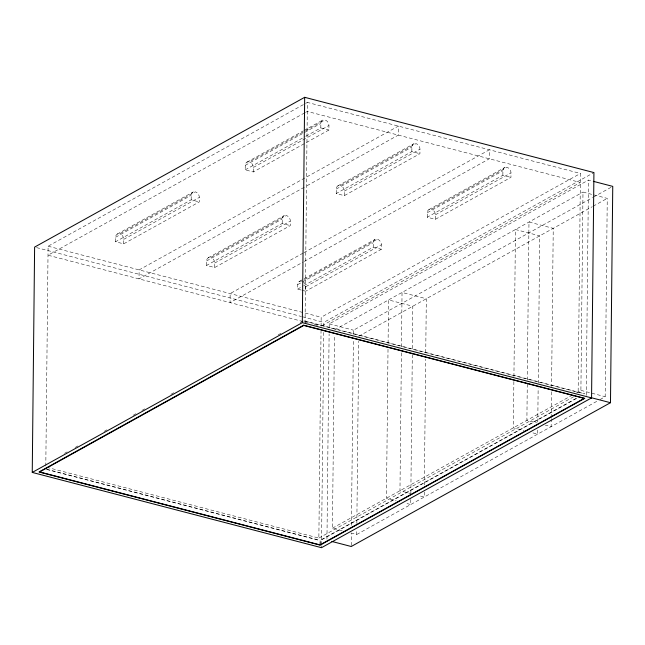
<?xml version="1.0" encoding="UTF-8"?>
<svg xmlns="http://www.w3.org/2000/svg" width="645" height="645" viewBox="0 0 645 645"><rect width="100%" height="100%" fill="white"/><g stroke="black" fill="none" stroke-linecap="round" stroke-linejoin="round"><path stroke-width="0.48" stroke-dasharray="3.23 2.42" d="M45.803 466.029L48.101 246.213L304.722 103.877M115.56 241.754L115.608 237.247A4.862 3.757 61 0 1 119.704 233.796L195.322 191.855A4.862 3.757 61 0 1 199.321 197.41L199.273 201.917L123.655 243.858L115.56 241.754L191.178 199.813L199.273 201.917M123.655 243.858L123.703 239.351A4.862 3.757 61 0 0 119.704 233.796M191.178 199.813L191.226 195.306A4.862 3.757 61 0 1 195.322 191.855M206.585 265.434L206.634 260.927A4.862 3.757 61 0 1 210.73 257.476L286.348 215.535A4.862 3.757 61 0 1 290.339 221.098L290.298 225.605L214.68 267.538L206.585 265.434L282.204 223.493L290.298 225.605M214.68 267.538L214.729 263.031A4.862 3.757 61 0 0 210.73 257.476M305.609 130.685L324.951 119.954A4.862 3.757 61 0 1 328.95 125.517L328.902 130.024L253.283 171.965L245.197 169.861L245.237 165.354A4.862 3.757 61 0 1 249.333 161.895L304.73 131.169M253.283 171.965L253.332 167.458A4.862 3.757 61 0 0 249.333 161.895M282.204 223.493L282.252 218.986A4.862 3.757 61 0 1 286.348 215.535M301.207 290.057L297.611 289.121L297.659 284.614A4.862 3.757 61 0 1 301.747 281.156M305.053 323.242L307.367 102.41L580.435 173.457L578.146 392.281M302.102 290.29L305.698 291.226L305.746 286.719A4.862 3.757 61 0 0 303.472 282.042M305.867 136.208L320.815 127.92L320.855 123.413A4.862 3.757 61 0 1 324.951 119.954M46.763 467.286L318.864 538.083L321.025 331.304M321.081 326.265L321.17 317.251L580.435 173.457M320.025 544.88L320.073 540.373L576.267 398.279M320.17 544.235L320.202 540.631L576.952 398.231M321.5 547.686L321.524 545.678M321.533 544.67L323.758 332.417M323.822 326.378L323.863 322.355L593.924 172.57M326.959 539.18L329.111 333.925M329.176 327.886L329.216 323.863L588.474 180.068L592.36 181.076M342.156 530.706L332.449 528.174L334.473 334.916M336.214 193.54L336.263 189.033A4.862 3.757 61 0 1 340.358 185.575L415.977 143.633A4.862 3.757 61 0 1 419.976 149.197L419.927 153.703L344.309 195.645L336.214 193.54L411.833 151.599L419.927 153.703M344.309 195.645L344.357 191.138A4.862 3.757 61 0 0 340.358 185.575M351.235 545.493L351.364 533.423M351.444 525.369L353.396 339.238M353.444 334.207L353.492 330.184L592.537 197.596M350.896 532.98L356.717 534.495L356.774 529.456M356.838 523.418L358.741 341.229M303.763 285.703L373.229 247.18L373.278 242.673A4.862 3.757 61 0 1 377.365 239.214A4.862 3.757 61 0 1 381.364 244.778L381.316 249.284L305.698 291.226M388.016 349.243L386.46 498.222L396.167 500.746M388.08 343.204L388.532 299.925L412.808 306.238L412.357 349.526M401.408 352.831L399.964 490.732L410.639 493.506M401.472 346.792L402.037 292.435L426.313 298.748L425.74 353.105M411.833 151.599L411.881 147.092A4.862 3.757 61 0 1 415.977 143.633M410.784 499.504L410.736 504.535L404.907 503.019M410.849 493.465L412.3 354.557M424.289 492.014L424.233 497.045L419.379 495.779M424.362 484.967L425.676 359.144M427.24 217.22L427.288 212.713A4.862 3.757 61 0 1 431.384 209.262L507.002 167.321A4.862 3.757 61 0 1 510.993 172.876L510.953 177.383L435.335 219.324L427.24 217.22L502.858 175.279L510.953 177.383M435.335 219.324L435.375 214.817A4.862 3.757 61 0 0 431.384 209.262M502.858 175.279L502.906 170.772A4.862 3.757 61 0 1 506.994 167.321M513.871 381.517L513.388 427.82L524.071 430.594M513.928 376.486L515.468 229.523L539.736 235.836L538.196 382.799M527.271 384.089L526.892 420.33L536.6 422.854M527.312 380.066L528.973 222.033L553.241 228.354L551.588 386.379M537.704 430.11L537.664 434.133L530.867 432.368M537.785 422.056L538.148 387.83M551.249 418.589L551.169 426.643L545.339 425.128M551.257 417.589L551.531 391.418M576.501 392.813L580.903 390.37L582.983 192.081L607.251 198.394L605.179 396.683L599.012 400.11M586.224 395.385L588.474 180.068M305.609 103.385L307.367 102.41M304.633 112.891L48.004 255.218L309.455 323.242M305.512 112.399L307.27 111.424L580.339 182.47L321.96 325.781M117.205 234.103L192.823 192.162M246.833 162.201L303.11 130.991M303.989 130.5L322.452 120.26M115.608 237.247L191.226 195.306M245.237 165.354L320.855 123.413M245.197 169.861L304.988 136.692M123.703 239.351L199.321 197.41M253.332 167.458L328.95 125.517M304.255 187.268L139.03 278.906L139.126 269.892L398.384 126.098L398.296 135.111L305.133 186.776M208.23 257.782L283.848 215.841M337.859 185.881L413.477 143.94M206.634 260.927L282.252 218.986M336.263 189.033L411.881 147.092M214.729 263.031L290.339 221.098M344.357 191.138L419.976 149.197M303.094 253.114L230.152 293.572L230.055 302.586L302.997 262.128M303.972 252.622L489.41 149.777L489.313 158.791L303.876 261.636M299.248 281.462L374.866 239.521M428.885 209.569L504.503 167.627M304.392 279.696L377.365 239.214M297.659 284.614L373.278 242.673M427.288 212.713L502.906 170.772M297.611 289.121L302.884 286.195M305.746 286.719L381.364 244.778M435.375 214.817L510.993 172.876M64.54 453.338L67.177 451.879M75.094 447.485L78.609 445.534M104.111 431.392L107.626 429.441M133.128 415.299L136.643 413.348M141.916 410.422L145.439 408.47M170.933 394.329L174.448 392.378M278.205 334.836L280.841 333.368M300.191 322.637L303.706 320.686L584.87 393.837M334.521 329.885L582.983 192.081M593.416 197.104L610.992 187.356M358.797 336.198L592.279 206.698M593.158 206.215L607.251 198.394M332.449 528.174L571.212 395.748M318.864 538.083L573.728 396.723M356.717 534.495L598.133 400.593M320.815 127.92L328.902 130.024M373.229 247.18L381.316 249.284M48.101 246.213L321.17 317.251M36.555 247.607L301.465 316.526M302.432 316.776L323.863 322.355M329.216 323.863L353.492 330.184M580.903 390.37L605.179 396.683M303.843 320.944L584.193 393.885M314.3 324.5L319.138 325.765M46.529 469.213L320.073 540.373M46.827 469.504L320.202 540.631"/><path stroke-width="0.97" d="M32.25 472.43L34.612 247.1L304.674 97.314L593.924 172.57L591.562 397.901L321.5 547.686L32.25 472.43L302.311 322.645L591.562 397.901M302.311 322.645L304.674 97.314M331.804 541.445L351.227 546.5L610.484 402.706L612.75 186.381L593.336 181.334M591.07 397.651L610.484 402.706M303.658 325.193L38.998 471.987L320.154 545.138L584.822 398.344L303.658 325.193M303.795 325.451L39.668 471.947L320.025 544.88L584.144 398.392L303.795 325.451"/></g></svg>
